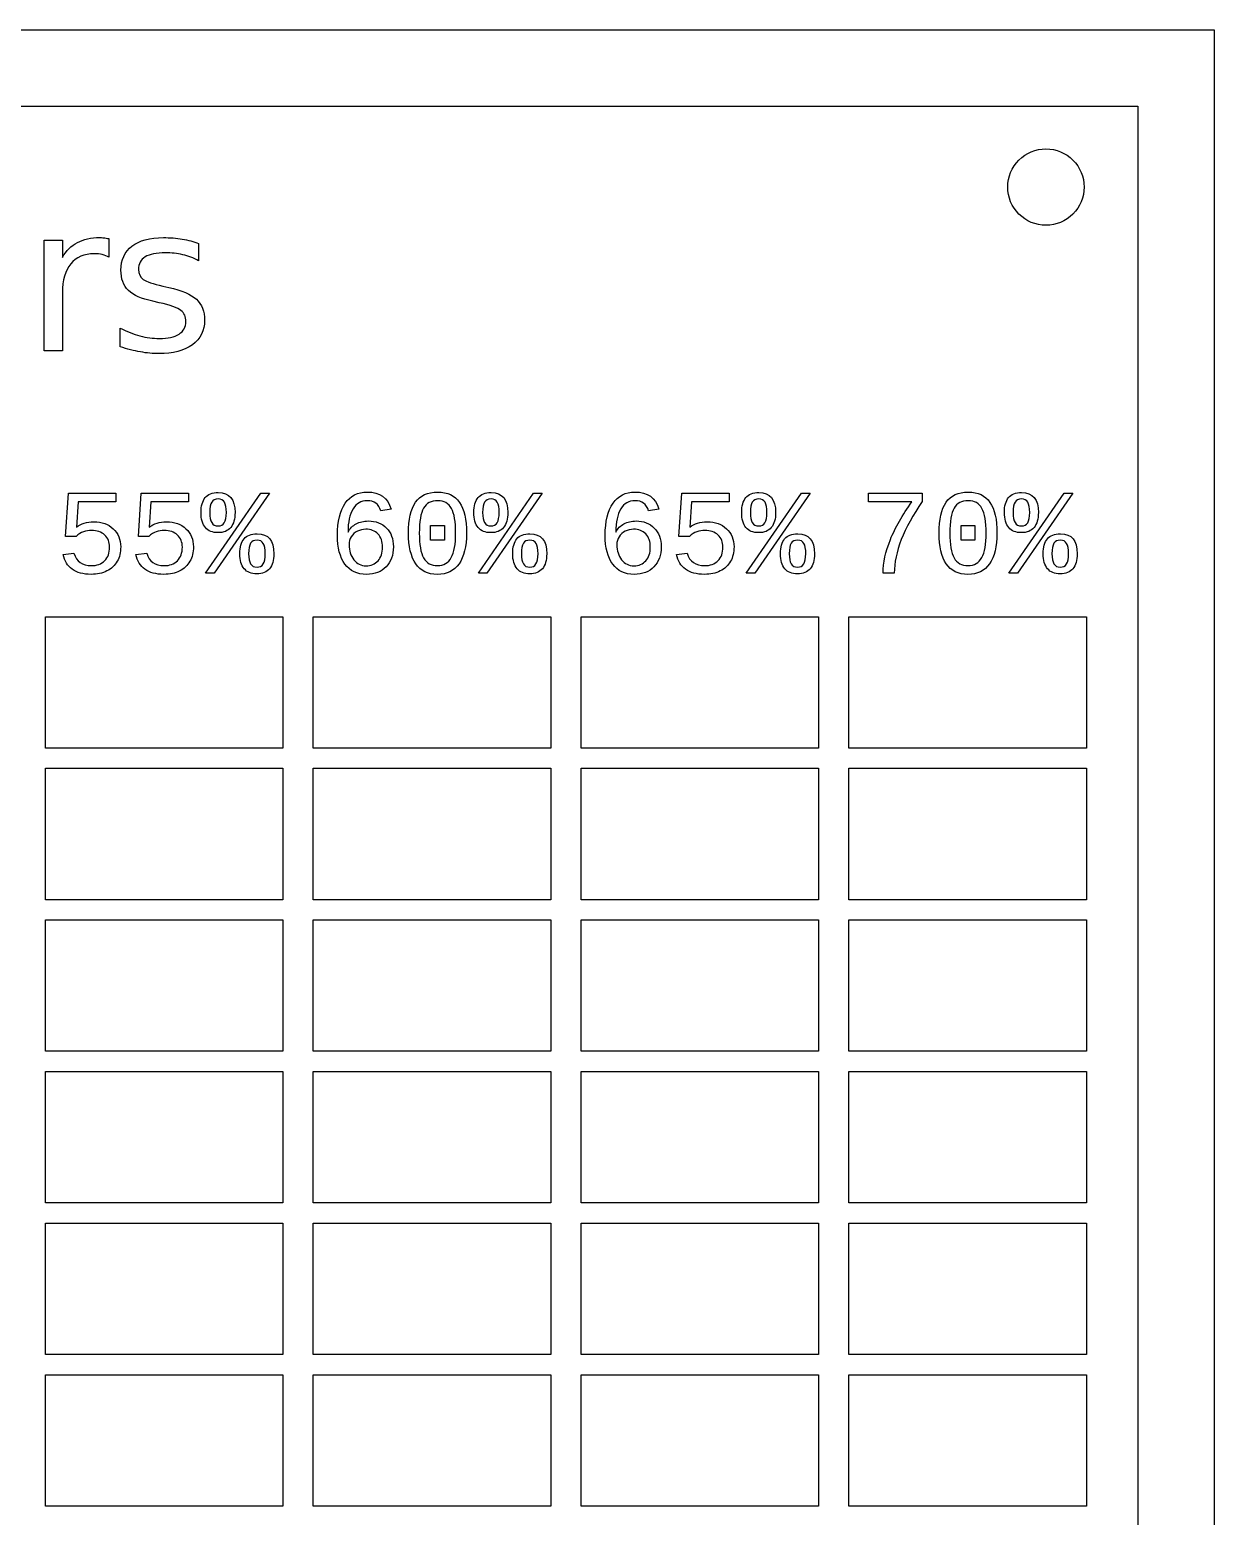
# Model space of a CAD drawing. Extents: x -4 to 214, y 146 to 301.
# Drawn here: x 151.8 to 213.9, y 223 to 300.9 of the extents above; entities that cross this region are included whole.
import ezdxf

# ---------------------------------------------------------------- set-up
doc = ezdxf.new("R2010")
doc.units = 0
doc.layers.add('Ebene_1', color=7, linetype='CONTINUOUS')

msp = doc.modelspace()

# ---------------------------------------------------------------- linework, layer by layer
at = {"layer": 'Ebene_1', "color": 7}
for points in [[(-3.868278, 300.868281), (213.86828, 300.868281), (213.86828, 300.868281), (213.86828, 146.13172), (213.86828, 146.13172), (-3.868278, 146.13172), (-3.868278, 146.13172), (-3.868278, 300.868281), (-3.868278, 300.868281)], [(0.131634, 296.868359), (209.86836, 296.868359), (209.86836, 296.868359), (209.86836, 150.13163), (209.86836, 150.13163), (0.131634, 150.13163), (0.131634, 150.13163), (0.131634, 296.868359), (0.131634, 296.868359)], [(207.05208, 292.62917)], [(160.683729, 289.676416)], [(161.494021, 272.417522), (161.044438, 272.417522), (163.934183, 276.612614), (164.38997, 276.612614)], [(161.711063, 276.637419)], [(175.781511, 272.417522), (175.331928, 272.417522), (178.221673, 276.612614), (178.67746, 276.612614)], [(175.998553, 276.637419)], [(189.804431, 272.417522), (189.354848, 272.417522), (192.244593, 276.612614), (192.70038, 276.612614)], [(190.021473, 276.637419)], [(203.562761, 272.417522), (203.113178, 272.417522), (206.002923, 276.612614), (206.45871, 276.612614)], [(203.779803, 276.637419)], [(162.132743, 275.595622)], [(176.420233, 275.595622)], [(190.443153, 275.595622)], [(204.201483, 275.595622)], [(172.826654, 274.138347), (172.826654, 274.910393), (173.55529, 274.910393), (173.55529, 274.138347)], [(200.607904, 274.138347), (200.607904, 274.910393), (201.33654, 274.910393), (201.33654, 274.138347)], [(163.745048, 274.479411)], [(174.141303, 274.510417)], [(174.70871, 274.510417)], [(178.032538, 274.479411)], [(192.055458, 274.479411)], [(201.922553, 274.510417)], [(202.48996, 274.510417)], [(205.813788, 274.479411)], [(156.601298, 273.794182)], [(160.408816, 273.794182)], [(164.166728, 273.437614)], [(170.312078, 273.775578)], [(170.879485, 273.800383)], [(178.454218, 273.437614)], [(184.334998, 273.775578)], [(184.902405, 273.800383)], [(188.719226, 273.794182)], [(192.477138, 273.437614)], [(206.235468, 273.437614)], [(152.66457, 270.139585), (165.09998, 270.139585), (165.09998, 270.139585), (165.09998, 263.260416), (165.09998, 263.260416), (152.66457, 263.260416), (152.66457, 263.260416), (152.66457, 270.139585), (152.66457, 270.139585)], [(166.68745, 270.139585), (179.12287, 270.139585), (179.12287, 270.139585), (179.12287, 263.260416), (179.12287, 263.260416), (166.68745, 263.260416), (166.68745, 263.260416), (166.68745, 270.139585), (166.68745, 270.139585)], [(180.71034, 270.139585), (193.14576, 270.139585), (193.14576, 270.139585), (193.14576, 263.260416), (193.14576, 263.260416), (180.71034, 263.260416), (180.71034, 263.260416), (180.71034, 270.139585), (180.71034, 270.139585)], [(194.73323, 270.139585), (207.16865, 270.139585), (207.16865, 270.139585), (207.16865, 263.260416), (207.16865, 263.260416), (194.73323, 263.260416), (194.73323, 263.260416), (194.73323, 270.139585), (194.73323, 270.139585)], [(152.66457, 262.20208), (165.09998, 262.20208), (165.09998, 262.20208), (165.09998, 255.32291), (165.09998, 255.32291), (152.66457, 255.32291), (152.66457, 255.32291), (152.66457, 262.20208), (152.66457, 262.20208)], [(166.68745, 262.20208), (179.12287, 262.20208), (179.12287, 262.20208), (179.12287, 255.32291), (179.12287, 255.32291), (166.68745, 255.32291), (166.68745, 255.32291), (166.68745, 262.20208), (166.68745, 262.20208)], [(180.71034, 262.20208), (193.14576, 262.20208), (193.14576, 262.20208), (193.14576, 255.32291), (193.14576, 255.32291), (180.71034, 255.32291), (180.71034, 255.32291), (180.71034, 262.20208), (180.71034, 262.20208)], [(194.73323, 262.20208), (207.16865, 262.20208), (207.16865, 262.20208), (207.16865, 255.32291), (207.16865, 255.32291), (194.73323, 255.32291), (194.73323, 255.32291), (194.73323, 262.20208), (194.73323, 262.20208)], [(152.66457, 254.264572), (165.09998, 254.264572), (165.09998, 254.264572), (165.09998, 247.385403), (165.09998, 247.385403), (152.66457, 247.385403), (152.66457, 247.385403), (152.66457, 254.264572), (152.66457, 254.264572)], [(166.68745, 254.264572), (179.12287, 254.264572), (179.12287, 254.264572), (179.12287, 247.385403), (179.12287, 247.385403), (166.68745, 247.385403), (166.68745, 247.385403), (166.68745, 254.264572), (166.68745, 254.264572)], [(180.71034, 254.264572), (193.14576, 254.264572), (193.14576, 254.264572), (193.14576, 247.385403), (193.14576, 247.385403), (180.71034, 247.385403), (180.71034, 247.385403), (180.71034, 254.264572), (180.71034, 254.264572)], [(194.73323, 254.264572), (207.16865, 254.264572), (207.16865, 254.264572), (207.16865, 247.385403), (207.16865, 247.385403), (194.73323, 247.385403), (194.73323, 247.385403), (194.73323, 254.264572), (194.73323, 254.264572)], [(152.66457, 246.327065), (165.09998, 246.327065), (165.09998, 246.327065), (165.09998, 239.447895), (165.09998, 239.447895), (152.66457, 239.447895), (152.66457, 239.447895), (152.66457, 246.327065), (152.66457, 246.327065)], [(166.68745, 246.327065), (179.12287, 246.327065), (179.12287, 246.327065), (179.12287, 239.447895), (179.12287, 239.447895), (166.68745, 239.447895), (166.68745, 239.447895), (166.68745, 246.327065), (166.68745, 246.327065)], [(180.71034, 246.327065), (193.14576, 246.327065), (193.14576, 246.327065), (193.14576, 239.447895), (193.14576, 239.447895), (180.71034, 239.447895), (180.71034, 239.447895), (180.71034, 246.327065), (180.71034, 246.327065)], [(194.73323, 246.327065), (207.16865, 246.327065), (207.16865, 246.327065), (207.16865, 239.447895), (207.16865, 239.447895), (194.73323, 239.447895), (194.73323, 239.447895), (194.73323, 246.327065), (194.73323, 246.327065)], [(152.66457, 238.389557), (165.09998, 238.389557), (165.09998, 238.389557), (165.09998, 231.510387), (165.09998, 231.510387), (152.66457, 231.510387), (152.66457, 231.510387), (152.66457, 238.389557), (152.66457, 238.389557)], [(166.68745, 238.389557), (179.12287, 238.389557), (179.12287, 238.389557), (179.12287, 231.510387), (179.12287, 231.510387), (166.68745, 231.510387), (166.68745, 231.510387), (166.68745, 238.389557), (166.68745, 238.389557)], [(180.71034, 238.389557), (193.14576, 238.389557), (193.14576, 238.389557), (193.14576, 231.510387), (193.14576, 231.510387), (180.71034, 231.510387), (180.71034, 231.510387), (180.71034, 238.389557), (180.71034, 238.389557)], [(194.73323, 238.389557), (207.16865, 238.389557), (207.16865, 238.389557), (207.16865, 231.510387), (207.16865, 231.510387), (194.73323, 231.510387), (194.73323, 231.510387), (194.73323, 238.389557), (194.73323, 238.389557)], [(152.66457, 230.452049), (165.09998, 230.452049), (165.09998, 230.452049), (165.09998, 223.57288), (165.09998, 223.57288), (152.66457, 223.57288), (152.66457, 223.57288), (152.66457, 230.452049), (152.66457, 230.452049)], [(166.68745, 230.452049), (179.12287, 230.452049), (179.12287, 230.452049), (179.12287, 223.57288), (179.12287, 223.57288), (166.68745, 223.57288), (166.68745, 223.57288), (166.68745, 230.452049), (166.68745, 230.452049)], [(180.71034, 230.452049), (193.14576, 230.452049), (193.14576, 230.452049), (193.14576, 223.57288), (193.14576, 223.57288), (180.71034, 223.57288), (180.71034, 223.57288), (180.71034, 230.452049), (180.71034, 230.452049)], [(194.73323, 230.452049), (207.16865, 230.452049), (207.16865, 230.452049), (207.16865, 223.57288), (207.16865, 223.57288), (194.73323, 223.57288), (194.73323, 223.57288), (194.73323, 230.452049), (194.73323, 230.452049)]]:
    msp.add_lwpolyline(points, close=True, dxfattribs=at)
for points in [[(153.552383, 287.108097), (153.552383, 284.059188), (152.596369, 284.059188), (152.596369, 289.846948), (153.552383, 289.846948), (153.552383, 288.947778)], [(155.981176, 289.934799), (155.986343, 288.958114)], [(160.683729, 289.676416), (160.683729, 288.777246)], [(158.802708, 287.443994), (159.12827, 287.371647)], [(158.611505, 286.57583), (158.280775, 286.653345)], [(156.570286, 284.271061), (156.570286, 285.252914)], [(154.263455, 274.342985), (153.717752, 274.342985), (153.86348, 276.600212), (156.347049, 276.600212), (156.347049, 276.150627), (154.378177, 276.150627), (154.28826, 274.832878)], [(158.070974, 274.342985), (157.525271, 274.342985), (157.671, 276.600212), (160.154567, 276.600212), (160.154567, 276.150627), (158.185697, 276.150627), (158.095778, 274.832878)], [(186.381384, 274.342985), (185.835681, 274.342985), (185.98141, 276.600212), (188.464977, 276.600212), (188.464977, 276.150627), (186.496107, 276.150627), (186.406188, 274.832878)], [(198.037517, 276.150627), (195.752385, 276.150627), (195.752385, 276.600212), (198.577018, 276.600212), (198.577018, 276.16923)], [(170.758563, 275.775456), (170.225262, 275.679338)], [(184.781483, 275.775456), (184.248182, 275.679338)], [(153.590628, 273.394206), (154.154935, 273.459318)], [(157.398149, 273.394206), (157.962455, 273.459318)], [(185.708559, 273.394206), (186.272865, 273.459318)], [(197.110442, 272.417522), (196.527532, 272.417522)]]:
    msp.add_lwpolyline(points, dxfattribs=at)
for points in [[(203.637866, 294.043383), (204.012939, 294.418456), (204.521647, 294.62917), (205.05208, 294.62917)], [(205.05208, 294.62917), (205.582513, 294.62917), (206.091221, 294.418456), (206.466294, 294.043383)], [(203.05208, 292.62917), (203.05208, 293.159602), (203.262794, 293.66831), (203.637866, 294.043383)], [(206.466294, 294.043383), (206.841366, 293.66831), (207.05208, 293.159602), (207.05208, 292.62917)], [(203.637866, 291.214956), (203.262794, 291.590029), (203.05208, 292.098737), (203.05208, 292.62917)], [(207.05208, 292.62917), (207.05208, 292.098737), (206.841366, 291.590029), (206.466294, 291.214956)], [(205.05208, 290.62917), (204.521647, 290.62917), (204.012939, 290.839883), (203.637866, 291.214956)], [(206.466294, 291.214956), (206.091221, 290.839883), (205.582513, 290.62917), (205.05208, 290.62917)], [(153.552383, 288.947778), (153.752198, 289.299178), (154.012303, 289.559283), (154.332697, 289.728093)], [(154.332697, 289.728093), (154.65309, 289.900347), (155.042386, 289.986475), (155.500584, 289.986475)], [(155.500584, 289.986475), (155.56604, 289.986475), (155.638387, 289.981308), (155.717624, 289.970973)], [(155.717624, 289.970973), (155.796862, 289.964083), (155.884712, 289.952025), (155.981176, 289.934799)], [(156.611628, 288.281152), (156.611628, 288.825478), (156.804553, 289.245779), (157.190404, 289.542057)], [(157.190404, 289.542057), (157.576254, 289.838336), (158.124025, 289.986475), (158.833715, 289.986475)], [(158.833715, 289.986475), (159.185113, 289.986475), (159.515842, 289.960637), (159.825902, 289.90896)], [(159.825902, 289.90896), (160.13596, 289.857284), (160.421903, 289.779769), (160.683729, 289.676416)], [(155.221531, 289.138981), (154.684097, 289.138981), (154.270685, 288.963281), (153.981296, 288.611882)], [(155.634942, 289.092472), (155.510919, 289.123478), (155.373116, 289.138981), (155.221531, 289.138981)], [(155.986343, 288.958114), (155.879545, 289.020125), (155.762411, 289.064912), (155.634942, 289.092472)], [(157.882868, 288.973617), (157.648601, 288.828923), (157.531467, 288.611882), (157.531467, 288.322494)], [(158.947401, 289.190658), (158.475423, 289.190658), (158.120579, 289.118311), (157.882868, 288.973617)], [(159.846572, 289.087305), (159.557184, 289.156207), (159.257461, 289.190658), (158.947401, 289.190658)], [(160.683729, 288.777246), (160.415013, 288.91505), (160.13596, 289.018403), (159.846572, 289.087305)], [(153.981296, 288.611882), (153.695354, 288.263927), (153.552383, 287.762666), (153.552383, 287.108097)], [(157.004367, 287.221786), (156.742541, 287.480168), (156.611628, 287.83329), (156.611628, 288.281152)], [(157.531467, 288.322494), (157.531467, 288.102007), (157.615872, 287.92803), (157.784682, 287.800562)], [(158.280775, 286.653345), (157.691665, 286.777368), (157.266195, 286.966849), (157.004367, 287.221786)], [(157.784682, 287.800562), (157.953491, 287.676538), (158.292833, 287.557683), (158.802708, 287.443994)], [(159.12827, 287.371647), (159.803508, 287.226953), (160.282376, 287.02197), (160.564873, 286.756698)], [(159.753555, 286.177922), (159.5813, 286.315725), (159.200617, 286.448362), (158.611505, 286.57583)], [(160.564873, 286.756698), (160.850817, 286.49487), (160.993789, 286.127968), (160.993789, 285.65599)], [(160.017103, 285.583643), (160.017103, 285.842025), (159.929254, 286.040118), (159.753555, 286.177922)], [(160.993789, 285.65599), (160.993789, 285.118555), (160.780193, 284.693086), (160.353, 284.379582)], [(156.570286, 285.252914), (156.921687, 285.070324), (157.267919, 284.93252), (157.608982, 284.839502)], [(157.608982, 284.839502), (157.950046, 284.74993), (158.287665, 284.705143), (158.621839, 284.705143)], [(158.621839, 284.705143), (159.069703, 284.705143), (159.414212, 284.780935), (159.655368, 284.93252)], [(159.655368, 284.93252), (159.896525, 285.087549), (160.017103, 285.30459), (160.017103, 285.583643)], [(157.629652, 284.002344), (157.295478, 284.06091), (156.942356, 284.150483), (156.570286, 284.271061)], [(160.353, 284.379582), (159.929254, 284.066078), (159.34531, 283.909326), (158.60117, 283.909326)], [(158.60117, 283.909326), (158.291112, 283.909326), (157.967272, 283.940332), (157.629652, 284.002344)], [(160.808792, 275.595622), (160.808792, 275.940821), (160.881139, 276.200236), (161.025832, 276.373869)], [(161.025832, 276.373869), (161.170528, 276.549569), (161.398938, 276.637419), (161.711063, 276.637419)], [(161.707963, 276.302556), (161.548798, 276.302556), (161.43511, 276.247779), (161.366899, 276.138225)], [(162.033524, 276.132023), (161.969446, 276.245712), (161.860925, 276.302556), (161.707963, 276.302556)], [(161.711063, 276.637419), (162.29604, 276.637419), (162.588528, 276.290153), (162.588528, 275.595622)], [(168.358709, 276.076213), (168.63156, 276.468954), (169.016033, 276.665324), (169.512127, 276.665324)], [(169.512127, 276.665324), (170.171518, 276.665324), (170.586997, 276.368701), (170.758563, 275.775456)], [(172.042205, 276.128923), (172.288184, 276.486524), (172.674724, 276.665324), (173.201823, 276.665324)], [(173.201823, 276.665324), (173.716521, 276.665324), (174.095826, 276.484457), (174.33974, 276.122722)], [(175.096282, 275.595622), (175.096282, 275.940821), (175.168629, 276.200236), (175.313322, 276.373869)], [(175.313322, 276.373869), (175.458018, 276.549569), (175.686428, 276.637419), (175.998553, 276.637419)], [(175.995453, 276.302556), (175.836288, 276.302556), (175.7226, 276.247779), (175.654389, 276.138225)], [(176.321014, 276.132023), (176.256936, 276.245712), (176.148415, 276.302556), (175.995453, 276.302556)], [(175.998553, 276.637419), (176.58353, 276.637419), (176.876018, 276.290153), (176.876018, 275.595622)], [(182.381629, 276.076213), (182.65448, 276.468954), (183.038953, 276.665324), (183.535047, 276.665324)], [(183.535047, 276.665324), (184.194438, 276.665324), (184.609917, 276.368701), (184.781483, 275.775456)], [(189.119202, 275.595622), (189.119202, 275.940821), (189.191549, 276.200236), (189.336242, 276.373869)], [(189.336242, 276.373869), (189.480938, 276.549569), (189.709348, 276.637419), (190.021473, 276.637419)], [(190.018373, 276.302556), (189.859208, 276.302556), (189.74552, 276.247779), (189.677309, 276.138225)], [(190.343934, 276.132023), (190.279856, 276.245712), (190.171335, 276.302556), (190.018373, 276.302556)], [(190.021473, 276.637419), (190.60645, 276.637419), (190.898938, 276.290153), (190.898938, 275.595622)], [(199.823455, 276.128923), (200.069434, 276.486524), (200.455974, 276.665324), (200.983073, 276.665324)], [(200.983073, 276.665324), (201.497771, 276.665324), (201.877076, 276.484457), (202.12099, 276.122722)], [(202.877532, 275.595622), (202.877532, 275.940821), (202.949879, 276.200236), (203.094572, 276.373869)], [(203.094572, 276.373869), (203.239268, 276.549569), (203.467678, 276.637419), (203.779803, 276.637419)], [(203.776703, 276.302556), (203.617538, 276.302556), (203.50385, 276.247779), (203.435639, 276.138225)], [(204.102264, 276.132023), (204.038186, 276.245712), (203.929665, 276.302556), (203.776703, 276.302556)], [(203.779803, 276.637419), (204.36478, 276.637419), (204.657268, 276.290153), (204.657268, 275.595622)], [(161.035135, 274.804973), (160.88424, 274.98274), (160.808792, 275.246289), (160.808792, 275.595622)], [(161.366899, 276.138225), (161.298686, 276.028671), (161.264579, 275.847803), (161.264579, 275.595622)], [(161.264579, 275.595622), (161.264579, 275.355844), (161.298686, 275.178077), (161.366899, 275.062321)], [(162.027323, 275.059221), (162.097603, 275.174976), (162.132743, 275.353776), (162.132743, 275.595622)], [(162.132743, 275.595622), (162.132743, 275.841602), (162.09967, 276.020402), (162.033524, 276.132023)], [(162.588528, 275.595622), (162.588528, 275.250423), (162.51308, 274.987907), (162.362185, 274.808073)], [(167.949431, 274.408098), (167.949431, 275.127434), (168.085857, 275.683472), (168.358709, 276.076213)], [(168.767986, 275.781657), (168.592286, 275.494336), (168.504436, 275.09126), (168.504436, 274.572429)], [(169.505926, 276.212639), (169.189666, 276.212639), (168.943686, 276.068978), (168.767986, 275.781657)], [(170.225262, 275.679338), (170.115708, 276.034872), (169.875929, 276.212639), (169.505926, 276.212639)], [(171.673235, 274.510417), (171.673235, 275.23182), (171.796225, 275.771322), (172.042205, 276.128923)], [(172.460783, 275.815764), (172.311955, 275.55118), (172.237541, 275.116065), (172.237541, 274.510417)], [(173.201823, 276.212639), (172.858692, 276.212639), (172.611679, 276.080347), (172.460783, 275.815764)], [(173.921159, 275.809562), (173.776465, 276.07828), (173.536687, 276.212639), (173.201823, 276.212639)], [(174.141303, 274.510417), (174.141303, 275.109864), (174.067922, 275.542912), (173.921159, 275.809562)], [(174.33974, 276.122722), (174.58572, 275.763054), (174.70871, 275.225619), (174.70871, 274.510417)], [(175.322625, 274.804973), (175.17173, 274.98274), (175.096282, 275.246289), (175.096282, 275.595622)], [(175.654389, 276.138225), (175.586176, 276.028671), (175.552069, 275.847803), (175.552069, 275.595622)], [(175.552069, 275.595622), (175.552069, 275.355844), (175.586176, 275.178077), (175.654389, 275.062321)], [(176.314813, 275.059221), (176.385093, 275.174976), (176.420233, 275.353776), (176.420233, 275.595622)], [(176.420233, 275.595622), (176.420233, 275.841602), (176.38716, 276.020402), (176.321014, 276.132023)], [(176.876018, 275.595622), (176.876018, 275.250423), (176.80057, 274.987907), (176.649675, 274.808073)], [(181.972351, 274.408098), (181.972351, 275.127434), (182.108777, 275.683472), (182.381629, 276.076213)], [(182.790906, 275.781657), (182.615206, 275.494336), (182.527356, 275.09126), (182.527356, 274.572429)], [(183.528846, 276.212639), (183.212586, 276.212639), (182.966606, 276.068978), (182.790906, 275.781657)], [(184.248182, 275.679338), (184.138628, 276.034872), (183.898849, 276.212639), (183.528846, 276.212639)], [(189.345545, 274.804973), (189.19465, 274.98274), (189.119202, 275.246289), (189.119202, 275.595622)], [(189.677309, 276.138225), (189.609096, 276.028671), (189.574989, 275.847803), (189.574989, 275.595622)], [(189.574989, 275.595622), (189.574989, 275.355844), (189.609096, 275.178077), (189.677309, 275.062321)], [(190.337733, 275.059221), (190.408013, 275.174976), (190.443153, 275.353776), (190.443153, 275.595622)], [(190.443153, 275.595622), (190.443153, 275.841602), (190.41008, 276.020402), (190.343934, 276.132023)], [(190.898938, 275.595622), (190.898938, 275.250423), (190.82349, 274.987907), (190.672595, 274.808073)], [(196.905803, 274.175554), (197.160052, 274.806006), (197.53729, 275.464364), (198.037517, 276.150627)], [(198.577018, 276.16923), (197.599301, 274.763631), (197.110442, 273.513062), (197.110442, 272.417522)], [(199.454485, 274.510417), (199.454485, 275.23182), (199.577475, 275.771322), (199.823455, 276.128923)], [(200.242033, 275.815764), (200.093205, 275.55118), (200.018791, 275.116065), (200.018791, 274.510417)], [(200.983073, 276.212639), (200.639942, 276.212639), (200.392929, 276.080347), (200.242033, 275.815764)], [(201.702409, 275.809562), (201.557715, 276.07828), (201.317937, 276.212639), (200.983073, 276.212639)], [(201.922553, 274.510417), (201.922553, 275.109864), (201.849172, 275.542912), (201.702409, 275.809562)], [(202.12099, 276.122722), (202.36697, 275.763054), (202.48996, 275.225619), (202.48996, 274.510417)], [(203.103875, 274.804973), (202.95298, 274.98274), (202.877532, 275.246289), (202.877532, 275.595622)], [(203.435639, 276.138225), (203.367426, 276.028671), (203.333319, 275.847803), (203.333319, 275.595622)], [(203.333319, 275.595622), (203.333319, 275.355844), (203.367426, 275.178077), (203.435639, 275.062321)], [(204.096063, 275.059221), (204.166343, 275.174976), (204.201483, 275.353776), (204.201483, 275.595622)], [(204.201483, 275.595622), (204.201483, 275.841602), (204.16841, 276.020402), (204.102264, 276.132023)], [(204.657268, 275.595622), (204.657268, 275.250423), (204.58182, 274.987907), (204.430925, 274.808073)], [(154.28826, 274.832878), (154.530105, 275.018913), (154.830862, 275.111931), (155.19053, 275.111931)], [(155.19053, 275.111931), (155.61221, 275.111931), (155.952241, 274.989974), (156.210623, 274.746062)], [(156.210623, 274.746062), (156.471073, 274.504216), (156.601298, 274.186923), (156.601298, 273.794182)], [(158.095778, 274.832878), (158.337625, 275.018913), (158.638382, 275.111931), (158.99805, 275.111931)], [(158.99805, 275.111931), (159.41973, 275.111931), (159.759761, 274.989974), (160.018143, 274.746062)], [(160.018143, 274.746062), (160.278592, 274.504216), (160.408816, 274.186923), (160.408816, 273.794182)], [(161.69866, 274.538322), (161.407205, 274.538322), (161.186031, 274.627206), (161.035135, 274.804973)], [(161.366899, 275.062321), (161.43511, 274.946566), (161.547764, 274.888689), (161.704862, 274.888689)], [(162.362185, 274.808073), (162.211291, 274.628239), (161.990116, 274.538322), (161.69866, 274.538322)], [(161.704862, 274.888689), (161.851623, 274.888689), (161.959109, 274.945533), (162.027323, 275.059221)], [(168.504436, 274.572429), (168.605722, 274.760531), (168.748349, 274.903158), (168.932317, 275.00031)], [(168.932317, 275.00031), (169.116285, 275.099528), (169.327125, 275.149138), (169.564837, 275.149138)], [(169.564837, 275.149138), (169.961712, 275.149138), (170.280039, 275.026148), (170.519817, 274.780168)], [(170.519817, 274.780168), (170.759596, 274.536255), (170.879485, 274.20966), (170.879485, 273.800383)], [(175.98615, 274.538322), (175.694695, 274.538322), (175.473521, 274.627206), (175.322625, 274.804973)], [(175.654389, 275.062321), (175.7226, 274.946566), (175.835254, 274.888689), (175.992352, 274.888689)], [(176.649675, 274.808073), (176.498781, 274.628239), (176.277606, 274.538322), (175.98615, 274.538322)], [(175.992352, 274.888689), (176.139113, 274.888689), (176.246599, 274.945533), (176.314813, 275.059221)], [(182.527356, 274.572429), (182.628642, 274.760531), (182.771269, 274.903158), (182.955237, 275.00031)], [(182.955237, 275.00031), (183.139205, 275.099528), (183.350045, 275.149138), (183.587757, 275.149138)], [(183.587757, 275.149138), (183.984632, 275.149138), (184.302959, 275.026148), (184.542737, 274.780168)], [(184.542737, 274.780168), (184.782516, 274.536255), (184.902405, 274.20966), (184.902405, 273.800383)], [(186.406188, 274.832878), (186.648035, 275.018913), (186.948792, 275.111931), (187.30846, 275.111931)], [(187.30846, 275.111931), (187.73014, 275.111931), (188.070171, 274.989974), (188.328553, 274.746062)], [(188.328553, 274.746062), (188.589002, 274.504216), (188.719226, 274.186923), (188.719226, 273.794182)], [(190.00907, 274.538322), (189.717615, 274.538322), (189.496441, 274.627206), (189.345545, 274.804973)], [(189.677309, 275.062321), (189.74552, 274.946566), (189.858174, 274.888689), (190.015272, 274.888689)], [(190.672595, 274.808073), (190.521701, 274.628239), (190.300526, 274.538322), (190.00907, 274.538322)], [(190.015272, 274.888689), (190.162033, 274.888689), (190.269519, 274.945533), (190.337733, 275.059221)], [(203.7674, 274.538322), (203.475945, 274.538322), (203.254771, 274.627206), (203.103875, 274.804973)], [(203.435639, 275.062321), (203.50385, 274.946566), (203.616504, 274.888689), (203.773602, 274.888689)], [(204.430925, 274.808073), (204.280031, 274.628239), (204.058856, 274.538322), (203.7674, 274.538322)], [(203.773602, 274.888689), (203.920363, 274.888689), (204.027849, 274.945533), (204.096063, 275.059221)], [(154.654129, 274.584831), (154.523904, 274.537289), (154.39368, 274.456674), (154.263455, 274.342985)], [(155.075809, 274.656144), (154.924913, 274.656144), (154.784353, 274.632373), (154.654129, 274.584831)], [(155.764139, 274.411198), (155.592573, 274.574496), (155.36313, 274.656144), (155.075809, 274.656144)], [(156.021487, 273.781779), (156.021487, 274.038094), (155.935705, 274.247901), (155.764139, 274.411198)], [(158.461649, 274.584831), (158.331425, 274.537289), (158.2012, 274.456674), (158.070974, 274.342985)], [(158.883329, 274.656144), (158.732434, 274.656144), (158.591874, 274.632373), (158.461649, 274.584831)], [(159.571659, 274.411198), (159.400092, 274.574496), (159.170649, 274.656144), (158.883329, 274.656144)], [(159.829008, 273.781779), (159.829008, 274.038094), (159.743225, 274.247901), (159.571659, 274.411198)], [(162.842776, 273.437614), (162.842776, 273.782813), (162.915123, 274.042229), (163.059817, 274.215861)], [(163.059817, 274.215861), (163.204512, 274.391561), (163.432922, 274.479411), (163.745048, 274.479411)], [(163.400883, 273.980217), (163.33267, 273.870663), (163.298563, 273.689795), (163.298563, 273.437614)], [(163.741947, 274.144548), (163.582782, 274.144548), (163.469094, 274.089771), (163.400883, 273.980217)], [(164.067509, 273.974016), (164.003428, 274.087704), (163.894908, 274.144548), (163.741947, 274.144548)], [(163.745048, 274.479411), (164.330024, 274.479411), (164.622512, 274.132146), (164.622512, 273.437614)], [(164.166728, 273.437614), (164.166728, 273.683594), (164.133655, 273.862395), (164.067509, 273.974016)], [(168.343206, 272.888811), (168.08069, 273.246412), (167.949431, 273.752841), (167.949431, 274.408098)], [(168.674969, 274.324382), (168.598488, 274.202426), (168.560247, 274.063933), (168.560247, 273.908903)], [(168.99743, 274.612736), (168.861004, 274.544523), (168.753517, 274.448405), (168.674969, 274.324382)], [(169.431512, 274.718156), (169.278549, 274.718156), (169.133855, 274.683016), (168.99743, 274.612736)], [(170.073333, 274.470109), (169.916237, 274.635474), (169.702296, 274.718156), (169.431512, 274.718156)], [(170.312078, 273.775578), (170.312078, 274.073234), (170.232496, 274.304745), (170.073333, 274.470109)], [(172.051507, 272.904314), (171.799326, 273.27225), (171.673235, 273.807618), (171.673235, 274.510417)], [(172.237541, 274.510417), (172.237541, 273.921306), (172.312989, 273.490324), (172.463884, 273.217473)], [(173.911859, 273.229875), (174.064822, 273.508928), (174.141303, 273.935775), (174.141303, 274.510417)], [(174.70871, 274.510417), (174.70871, 273.811752), (174.579518, 273.277417), (174.321135, 272.907414)], [(177.130266, 273.437614), (177.130266, 273.782813), (177.202613, 274.042229), (177.347307, 274.215861)], [(177.347307, 274.215861), (177.492002, 274.391561), (177.720412, 274.479411), (178.032538, 274.479411)], [(177.688373, 273.980217), (177.62016, 273.870663), (177.586053, 273.689795), (177.586053, 273.437614)], [(178.029437, 274.144548), (177.870272, 274.144548), (177.756584, 274.089771), (177.688373, 273.980217)], [(178.354999, 273.974016), (178.290918, 274.087704), (178.182398, 274.144548), (178.029437, 274.144548)], [(178.032538, 274.479411), (178.617514, 274.479411), (178.910002, 274.132146), (178.910002, 273.437614)], [(178.454218, 273.437614), (178.454218, 273.683594), (178.421145, 273.862395), (178.354999, 273.974016)], [(182.366126, 272.888811), (182.10361, 273.246412), (181.972351, 273.752841), (181.972351, 274.408098)], [(182.697889, 274.324382), (182.621408, 274.202426), (182.583167, 274.063933), (182.583167, 273.908903)], [(183.02035, 274.612736), (182.883924, 274.544523), (182.776437, 274.448405), (182.697889, 274.324382)], [(183.454432, 274.718156), (183.301469, 274.718156), (183.156775, 274.683016), (183.02035, 274.612736)], [(184.096253, 274.470109), (183.939157, 274.635474), (183.725216, 274.718156), (183.454432, 274.718156)], [(184.334998, 273.775578), (184.334998, 274.073234), (184.255416, 274.304745), (184.096253, 274.470109)], [(186.772059, 274.584831), (186.641835, 274.537289), (186.51161, 274.456674), (186.381384, 274.342985)], [(187.193739, 274.656144), (187.042844, 274.656144), (186.902284, 274.632373), (186.772059, 274.584831)], [(187.882069, 274.411198), (187.710502, 274.574496), (187.481059, 274.656144), (187.193739, 274.656144)], [(188.139418, 273.781779), (188.139418, 274.038094), (188.053635, 274.247901), (187.882069, 274.411198)], [(191.153186, 273.437614), (191.153186, 273.782813), (191.225533, 274.042229), (191.370227, 274.215861)], [(191.370227, 274.215861), (191.514922, 274.391561), (191.743332, 274.479411), (192.055458, 274.479411)], [(191.711293, 273.980217), (191.64308, 273.870663), (191.608973, 273.689795), (191.608973, 273.437614)], [(192.052357, 274.144548), (191.893192, 274.144548), (191.779504, 274.089771), (191.711293, 273.980217)], [(192.377919, 273.974016), (192.313838, 274.087704), (192.205318, 274.144548), (192.052357, 274.144548)], [(192.055458, 274.479411), (192.640434, 274.479411), (192.932922, 274.132146), (192.932922, 273.437614)], [(192.477138, 273.437614), (192.477138, 273.683594), (192.444065, 273.862395), (192.377919, 273.974016)], [(196.527532, 272.417522), (196.527532, 272.961158), (196.653623, 273.547168), (196.905803, 274.175554)], [(199.832757, 272.904314), (199.580576, 273.27225), (199.454485, 273.807618), (199.454485, 274.510417)], [(200.018791, 274.510417), (200.018791, 273.921306), (200.094239, 273.490324), (200.245134, 273.217473)], [(201.693109, 273.229875), (201.846072, 273.508928), (201.922553, 273.935775), (201.922553, 274.510417)], [(202.48996, 274.510417), (202.48996, 273.811752), (202.360768, 273.277417), (202.102385, 272.907414)], [(204.911516, 273.437614), (204.911516, 273.782813), (204.983863, 274.042229), (205.128557, 274.215861)], [(205.128557, 274.215861), (205.273252, 274.391561), (205.501662, 274.479411), (205.813788, 274.479411)], [(205.469623, 273.980217), (205.40141, 273.870663), (205.367303, 273.689795), (205.367303, 273.437614)], [(205.810687, 274.144548), (205.651522, 274.144548), (205.537834, 274.089771), (205.469623, 273.980217)], [(206.136249, 273.974016), (206.072168, 274.087704), (205.963648, 274.144548), (205.810687, 274.144548)], [(205.813788, 274.479411), (206.398764, 274.479411), (206.691252, 274.132146), (206.691252, 273.437614)], [(206.235468, 273.437614), (206.235468, 273.683594), (206.202395, 273.862395), (206.136249, 273.974016)], [(154.065018, 272.62216), (153.814904, 272.799927), (153.656774, 273.057276), (153.590628, 273.394206)], [(154.154935, 273.459318), (154.272757, 273.027303), (154.575581, 272.811296), (155.063406, 272.811296)], [(155.761038, 273.071745), (155.934671, 273.245378), (156.021487, 273.482056), (156.021487, 273.781779)], [(156.601298, 273.794182), (156.601298, 273.506861), (156.540319, 273.25468), (156.418362, 273.037639)], [(157.872536, 272.62216), (157.622424, 272.799927), (157.464295, 273.057276), (157.398149, 273.394206)], [(157.962455, 273.459318), (158.080277, 273.027303), (158.383101, 272.811296), (158.870925, 272.811296)], [(159.568558, 273.071745), (159.742191, 273.245378), (159.829008, 273.482056), (159.829008, 273.781779)], [(160.408816, 273.794182), (160.408816, 273.506861), (160.347838, 273.25468), (160.225883, 273.037639)], [(163.069119, 272.646965), (162.918224, 272.824732), (162.842776, 273.088282), (162.842776, 273.437614)], [(163.298563, 273.437614), (163.298563, 273.197836), (163.33267, 273.020069), (163.400883, 272.904314)], [(164.061307, 272.901213), (164.131587, 273.016968), (164.166728, 273.195769), (164.166728, 273.437614)], [(164.622512, 273.437614), (164.622512, 273.092416), (164.547064, 272.829899), (164.396169, 272.650065)], [(168.560247, 273.908903), (168.560247, 273.594711), (168.642929, 273.332194), (168.808294, 273.121355)], [(170.076434, 273.065544), (170.23353, 273.239177), (170.312078, 273.475855), (170.312078, 273.775578)], [(170.879485, 273.800383), (170.879485, 273.362167), (170.753395, 273.0118), (170.501214, 272.749284)], [(172.463884, 273.217473), (172.616847, 272.946688), (172.858693, 272.811296), (173.189422, 272.811296)], [(173.189422, 272.811296), (173.518084, 272.811296), (173.758896, 272.950822), (173.911859, 273.229875)], [(177.356609, 272.646965), (177.205714, 272.824732), (177.130266, 273.088282), (177.130266, 273.437614)], [(177.586053, 273.437614), (177.586053, 273.197836), (177.62016, 273.020069), (177.688373, 272.904314)], [(178.348797, 272.901213), (178.419077, 273.016968), (178.454218, 273.195769), (178.454218, 273.437614)], [(178.910002, 273.437614), (178.910002, 273.092416), (178.834554, 272.829899), (178.683659, 272.650065)], [(182.583167, 273.908903), (182.583167, 273.594711), (182.665849, 273.332194), (182.831214, 273.121355)], [(184.099354, 273.065544), (184.25645, 273.239177), (184.334998, 273.475855), (184.334998, 273.775578)], [(184.902405, 273.800383), (184.902405, 273.362167), (184.776315, 273.0118), (184.524134, 272.749284)], [(186.182946, 272.62216), (185.932834, 272.799927), (185.774705, 273.057276), (185.708559, 273.394206)], [(186.272865, 273.459318), (186.390687, 273.027303), (186.693511, 272.811296), (187.181335, 272.811296)], [(187.878968, 273.071745), (188.052601, 273.245378), (188.139418, 273.482056), (188.139418, 273.781779)], [(188.719226, 273.794182), (188.719226, 273.506861), (188.658248, 273.25468), (188.536293, 273.037639)], [(191.379529, 272.646965), (191.228634, 272.824732), (191.153186, 273.088282), (191.153186, 273.437614)], [(191.608973, 273.437614), (191.608973, 273.197836), (191.64308, 273.020069), (191.711293, 272.904314)], [(192.371717, 272.901213), (192.441997, 273.016968), (192.477138, 273.195769), (192.477138, 273.437614)], [(192.932922, 273.437614), (192.932922, 273.092416), (192.857474, 272.829899), (192.706579, 272.650065)], [(200.245134, 273.217473), (200.398097, 272.946688), (200.639943, 272.811296), (200.970672, 272.811296)], [(200.970672, 272.811296), (201.299334, 272.811296), (201.540146, 272.950822), (201.693109, 273.229875)], [(205.137859, 272.646965), (204.986964, 272.824732), (204.911516, 273.088282), (204.911516, 273.437614)], [(205.367303, 273.437614), (205.367303, 273.197836), (205.40141, 273.020069), (205.469623, 272.904314)], [(206.130047, 272.901213), (206.200327, 273.016968), (206.235468, 273.195769), (206.235468, 273.437614)], [(206.691252, 273.437614), (206.691252, 273.092416), (206.615804, 272.829899), (206.464909, 272.650065)], [(155.051004, 272.35551), (154.643794, 272.35551), (154.315132, 272.444393), (154.065018, 272.62216)], [(155.881961, 272.532243), (155.648383, 272.414421), (155.371398, 272.35551), (155.051004, 272.35551)], [(155.063406, 272.811296), (155.354861, 272.811296), (155.587405, 272.898112), (155.761038, 273.071745)], [(156.418362, 273.037639), (156.296406, 272.820598), (156.117606, 272.652133), (155.881961, 272.532243)], [(158.858524, 272.35551), (158.451313, 272.35551), (158.12265, 272.444393), (157.872536, 272.62216)], [(159.68948, 272.532243), (159.455902, 272.414421), (159.178917, 272.35551), (158.858524, 272.35551)], [(158.870925, 272.811296), (159.162382, 272.811296), (159.394926, 272.898112), (159.568558, 273.071745)], [(160.225883, 273.037639), (160.103926, 272.820598), (159.925125, 272.652133), (159.68948, 272.532243)], [(163.732644, 272.380315), (163.44119, 272.380315), (163.220015, 272.469198), (163.069119, 272.646965)], [(163.400883, 272.904314), (163.469094, 272.788558), (163.581749, 272.730681), (163.738846, 272.730681)], [(164.396169, 272.650065), (164.245274, 272.470232), (164.024099, 272.380315), (163.732644, 272.380315)], [(163.738846, 272.730681), (163.885607, 272.730681), (163.993094, 272.787525), (164.061307, 272.901213)], [(169.468719, 272.35551), (168.980893, 272.35551), (168.605722, 272.533277), (168.343206, 272.888811)], [(168.808294, 273.121355), (168.975725, 272.910515), (169.189666, 272.805095), (169.450115, 272.805095)], [(169.450115, 272.805095), (169.712631, 272.805095), (169.921404, 272.891911), (170.076434, 273.065544)], [(170.501214, 272.749284), (170.2511, 272.486768), (169.906935, 272.35551), (169.468719, 272.35551)], [(173.18322, 272.35551), (172.680926, 272.35551), (172.303689, 272.538444), (172.051507, 272.904314)], [(174.321135, 272.907414), (174.064821, 272.539478), (173.685516, 272.35551), (173.18322, 272.35551)], [(178.020134, 272.380315), (177.72868, 272.380315), (177.507505, 272.469198), (177.356609, 272.646965)], [(177.688373, 272.904314), (177.756584, 272.788558), (177.869239, 272.730681), (178.026336, 272.730681)], [(178.683659, 272.650065), (178.532764, 272.470232), (178.311589, 272.380315), (178.020134, 272.380315)], [(178.026336, 272.730681), (178.173097, 272.730681), (178.280584, 272.787525), (178.348797, 272.901213)], [(183.491639, 272.35551), (183.003813, 272.35551), (182.628642, 272.533277), (182.366126, 272.888811)], [(182.831214, 273.121355), (182.998645, 272.910515), (183.212586, 272.805095), (183.473035, 272.805095)], [(183.473035, 272.805095), (183.735551, 272.805095), (183.944324, 272.891911), (184.099354, 273.065544)], [(184.524134, 272.749284), (184.27402, 272.486768), (183.929855, 272.35551), (183.491639, 272.35551)], [(187.168934, 272.35551), (186.761723, 272.35551), (186.43306, 272.444393), (186.182946, 272.62216)], [(187.99989, 272.532243), (187.766312, 272.414421), (187.489327, 272.35551), (187.168934, 272.35551)], [(187.181335, 272.811296), (187.472792, 272.811296), (187.705336, 272.898112), (187.878968, 273.071745)], [(188.536293, 273.037639), (188.414336, 272.820598), (188.235535, 272.652133), (187.99989, 272.532243)], [(192.043054, 272.380315), (191.7516, 272.380315), (191.530425, 272.469198), (191.379529, 272.646965)], [(191.711293, 272.904314), (191.779504, 272.788558), (191.892159, 272.730681), (192.049256, 272.730681)], [(192.706579, 272.650065), (192.555684, 272.470232), (192.334509, 272.380315), (192.043054, 272.380315)], [(192.049256, 272.730681), (192.196017, 272.730681), (192.303504, 272.787525), (192.371717, 272.901213)], [(200.96447, 272.35551), (200.462176, 272.35551), (200.084939, 272.538444), (199.832757, 272.904314)], [(202.102385, 272.907414), (201.846071, 272.539478), (201.466766, 272.35551), (200.96447, 272.35551)], [(205.801384, 272.380315), (205.50993, 272.380315), (205.288755, 272.469198), (205.137859, 272.646965)], [(205.469623, 272.904314), (205.537834, 272.788558), (205.650489, 272.730681), (205.807586, 272.730681)], [(206.464909, 272.650065), (206.314014, 272.470232), (206.092839, 272.380315), (205.801384, 272.380315)], [(205.807586, 272.730681), (205.954347, 272.730681), (206.061834, 272.787525), (206.130047, 272.901213)]]:
    msp.add_open_spline(points, degree=3, dxfattribs=at)

doc.saveas('drawing.dxf')
